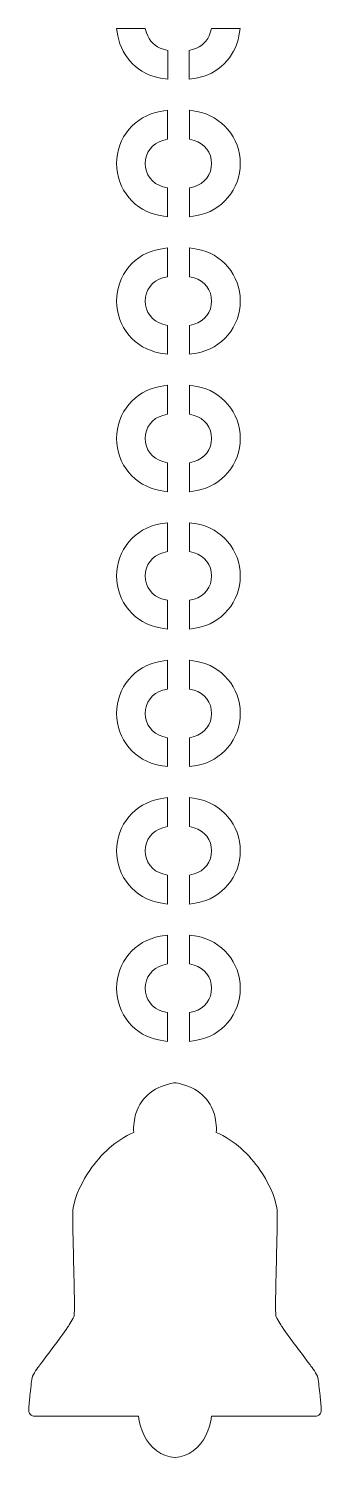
# Model space of a CAD drawing. Header units: millimetres. Extents: x -24 to 24, y -115 to 115.
import ezdxf

# ---------------------------------------------------------------- set-up
doc = ezdxf.new("R2010")
doc.units = ezdxf.units.MM
doc.header["$MEASUREMENT"] = 0
doc.layers.add('Layer 1', color=7, linetype='Continuous')

msp = doc.modelspace()

# ---------------------------------------------------------------- linework, layer by layer
at = {"layer": 'Layer 1', "color": 250, "lineweight": 20}
for points, knots in [([(-2.3999, 107.2368), (-5.8931, 107.8258), (-8.6471, 110.5646), (-9.2984, 114.0415), (-9.2984, 114.0415), (-9.5202, 115.2256), (-9.5202, 115.2256), (-9.5202, 115.2256), (-8.3155, 115.2256), (-8.3155, 115.2256), (-7.4147, 115.2256), (-6.514, 115.2256), (-5.6132, 115.2256), (-5.6132, 115.2256), (-4.869, 115.2256), (-4.869, 115.2256), (-4.869, 115.2256), (-4.6553, 114.5127), (-4.6553, 114.5127), (-4.2745, 113.2423), (-3.2597, 112.2416), (-1.976, 111.8995), (-1.976, 111.8995), (-1.2336, 111.7016), (-1.2336, 111.7016), (-1.2336, 111.7016), (-1.2336, 110.9332), (-1.2336, 110.9332), (-1.2336, 110.0298), (-1.2336, 109.1263), (-1.2336, 108.2229), (-1.2336, 108.2229), (-1.2336, 107.0402), (-1.2336, 107.0402), (-1.2336, 107.0402), (-2.3999, 107.2368), (-2.3999, 107.2368)], [0, 0, 0, 0, 0.08333333, 0.08333333, 0.08333333, 0.16666667, 0.16666667, 0.16666667, 0.25, 0.25, 0.25, 0.33333333, 0.33333333, 0.33333333, 0.41666667, 0.41666667, 0.41666667, 0.5, 0.5, 0.5, 0.58333333, 0.58333333, 0.58333333, 0.66666667, 0.66666667, 0.66666667, 0.75, 0.75, 0.75, 0.83333333, 0.83333333, 0.83333333, 0.91666667, 0.91666667, 0.91666667, 1, 1, 1, 1]), ([(3.3572, 107.2368), (6.8504, 107.8258), (9.6044, 110.5646), (10.2557, 114.0415), (10.2557, 114.0415), (10.4775, 115.2256), (10.4775, 115.2256), (10.4775, 115.2256), (9.2728, 115.2256), (9.2728, 115.2256), (8.372, 115.2256), (7.4713, 115.2256), (6.5705, 115.2256), (6.5705, 115.2256), (5.8263, 115.2256), (5.8263, 115.2256), (5.8263, 115.2256), (5.6126, 114.5127), (5.6126, 114.5127), (5.2318, 113.2423), (4.217, 112.2416), (2.9333, 111.8995), (2.9333, 111.8995), (2.1909, 111.7016), (2.1909, 111.7016), (2.1909, 111.7016), (2.1909, 110.9332), (2.1909, 110.9332), (2.1909, 110.0298), (2.1909, 109.1263), (2.1909, 108.2229), (2.1909, 108.2229), (2.1909, 107.0402), (2.1909, 107.0402), (2.1909, 107.0402), (3.3572, 107.2368), (3.3572, 107.2368)], [0, 0, 0, 0, 0.08333333, 0.08333333, 0.08333333, 0.16666667, 0.16666667, 0.16666667, 0.25, 0.25, 0.25, 0.33333333, 0.33333333, 0.33333333, 0.41666667, 0.41666667, 0.41666667, 0.5, 0.5, 0.5, 0.58333333, 0.58333333, 0.58333333, 0.66666667, 0.66666667, 0.66666667, 0.75, 0.75, 0.75, 0.83333333, 0.83333333, 0.83333333, 0.91666667, 0.91666667, 0.91666667, 1, 1, 1, 1]), ([(-1.308, 100.8575), (-1.308, 99.9544), (-1.308, 99.0513), (-1.308, 98.1482), (-1.308, 98.1482), (-1.308, 97.3799), (-1.308, 97.3799), (-1.308, 97.3799), (-2.0504, 97.1819), (-2.0504, 97.1819), (-3.7324, 96.7335), (-4.8905, 95.1935), (-4.8905, 93.4541), (-4.8905, 91.7163), (-3.7321, 90.1732), (-2.0508, 89.7258), (-2.0508, 89.7258), (-1.308, 89.5281), (-1.308, 89.5281), (-1.308, 89.5281), (-1.308, 88.7594), (-1.308, 88.7594), (-1.308, 87.8566), (-1.308, 86.9539), (-1.308, 86.0511), (-1.308, 86.0511), (-1.308, 84.8691), (-1.308, 84.8691), (-1.308, 84.8691), (-2.4737, 85.0649), (-2.4737, 85.0649), (-6.5542, 85.7505), (-9.5202, 89.321), (-9.5202, 93.4541), (-9.5202, 97.5875), (-6.5539, 101.1559), (-2.4742, 101.8436), (-2.4742, 101.8436), (-1.308, 102.0402), (-1.308, 102.0402), (-1.308, 102.0402), (-1.308, 100.8575), (-1.308, 100.8575)], [0, 0, 0, 0, 0.07142857, 0.07142857, 0.07142857, 0.14285714, 0.14285714, 0.14285714, 0.21428571, 0.21428571, 0.21428571, 0.28571429, 0.28571429, 0.28571429, 0.35714286, 0.35714286, 0.35714286, 0.42857143, 0.42857143, 0.42857143, 0.5, 0.5, 0.5, 0.57142857, 0.57142857, 0.57142857, 0.64285714, 0.64285714, 0.64285714, 0.71428571, 0.71428571, 0.71428571, 0.78571429, 0.78571429, 0.78571429, 0.85714286, 0.85714286, 0.85714286, 0.92857143, 0.92857143, 0.92857143, 1, 1, 1, 1]), ([(2.2654, 86.0511), (2.2654, 86.9539), (2.2654, 87.8566), (2.2654, 88.7594), (2.2654, 88.7594), (2.2654, 89.528), (2.2654, 89.528), (2.2654, 89.528), (3.0081, 89.7257), (3.0081, 89.7257), (4.6892, 90.1733), (5.8478, 91.7163), (5.8478, 93.4541), (5.8478, 95.1931), (4.6891, 96.7335), (3.0077, 97.182), (3.0077, 97.182), (2.2654, 97.38), (2.2654, 97.38), (2.2654, 97.38), (2.2654, 98.1482), (2.2654, 98.1482), (2.2654, 99.0513), (2.2654, 99.9544), (2.2654, 100.8575), (2.2654, 100.8575), (2.2654, 102.0402), (2.2654, 102.0402), (2.2654, 102.0402), (3.4316, 101.8436), (3.4316, 101.8436), (7.5113, 101.1559), (10.4775, 97.5875), (10.4775, 93.4541), (10.4775, 89.321), (7.5116, 85.7505), (3.4311, 85.0649), (3.4311, 85.0649), (2.2654, 84.8691), (2.2654, 84.8691), (2.2654, 84.8691), (2.2654, 86.0511), (2.2654, 86.0511)], [0, 0, 0, 0, 0.07142857, 0.07142857, 0.07142857, 0.14285714, 0.14285714, 0.14285714, 0.21428571, 0.21428571, 0.21428571, 0.28571429, 0.28571429, 0.28571429, 0.35714286, 0.35714286, 0.35714286, 0.42857143, 0.42857143, 0.42857143, 0.5, 0.5, 0.5, 0.57142857, 0.57142857, 0.57142857, 0.64285714, 0.64285714, 0.64285714, 0.71428571, 0.71428571, 0.71428571, 0.78571429, 0.78571429, 0.78571429, 0.85714286, 0.85714286, 0.85714286, 0.92857143, 0.92857143, 0.92857143, 1, 1, 1, 1]), ([(-1.308, 78.6864), (-1.308, 77.7833), (-1.308, 76.8802), (-1.308, 75.9771), (-1.308, 75.9771), (-1.308, 75.2088), (-1.308, 75.2088), (-1.308, 75.2088), (-2.0504, 75.0108), (-2.0504, 75.0108), (-3.7324, 74.5624), (-4.8905, 73.0224), (-4.8905, 71.283), (-4.8905, 69.5452), (-3.7321, 68.0021), (-2.0508, 67.5547), (-2.0508, 67.5547), (-1.308, 67.357), (-1.308, 67.357), (-1.308, 67.357), (-1.308, 66.5883), (-1.308, 66.5883), (-1.308, 65.6855), (-1.308, 64.7828), (-1.308, 63.88), (-1.308, 63.88), (-1.308, 62.698), (-1.308, 62.698), (-1.308, 62.698), (-2.4737, 62.8938), (-2.4737, 62.8938), (-6.5542, 63.5794), (-9.5202, 67.1499), (-9.5202, 71.283), (-9.5202, 75.4164), (-6.5539, 78.9848), (-2.4742, 79.6725), (-2.4742, 79.6725), (-1.308, 79.8691), (-1.308, 79.8691), (-1.308, 79.8691), (-1.308, 78.6864), (-1.308, 78.6864)], [0, 0, 0, 0, 0.07142857, 0.07142857, 0.07142857, 0.14285714, 0.14285714, 0.14285714, 0.21428571, 0.21428571, 0.21428571, 0.28571429, 0.28571429, 0.28571429, 0.35714286, 0.35714286, 0.35714286, 0.42857143, 0.42857143, 0.42857143, 0.5, 0.5, 0.5, 0.57142857, 0.57142857, 0.57142857, 0.64285714, 0.64285714, 0.64285714, 0.71428571, 0.71428571, 0.71428571, 0.78571429, 0.78571429, 0.78571429, 0.85714286, 0.85714286, 0.85714286, 0.92857143, 0.92857143, 0.92857143, 1, 1, 1, 1]), ([(2.2654, 63.88), (2.2654, 64.7828), (2.2654, 65.6855), (2.2654, 66.5883), (2.2654, 66.5883), (2.2654, 67.3569), (2.2654, 67.3569), (2.2654, 67.3569), (3.0081, 67.5546), (3.0081, 67.5546), (4.6892, 68.0022), (5.8478, 69.5452), (5.8478, 71.283), (5.8478, 73.022), (4.6891, 74.5624), (3.0077, 75.0109), (3.0077, 75.0109), (2.2654, 75.2089), (2.2654, 75.2089), (2.2654, 75.2089), (2.2654, 75.9771), (2.2654, 75.9771), (2.2654, 76.8802), (2.2654, 77.7833), (2.2654, 78.6864), (2.2654, 78.6864), (2.2654, 79.8691), (2.2654, 79.8691), (2.2654, 79.8691), (3.4316, 79.6725), (3.4316, 79.6725), (7.5113, 78.9848), (10.4775, 75.4164), (10.4775, 71.283), (10.4775, 67.1499), (7.5116, 63.5794), (3.4311, 62.8938), (3.4311, 62.8938), (2.2654, 62.698), (2.2654, 62.698), (2.2654, 62.698), (2.2654, 63.88), (2.2654, 63.88)], [0, 0, 0, 0, 0.07142857, 0.07142857, 0.07142857, 0.14285714, 0.14285714, 0.14285714, 0.21428571, 0.21428571, 0.21428571, 0.28571429, 0.28571429, 0.28571429, 0.35714286, 0.35714286, 0.35714286, 0.42857143, 0.42857143, 0.42857143, 0.5, 0.5, 0.5, 0.57142857, 0.57142857, 0.57142857, 0.64285714, 0.64285714, 0.64285714, 0.71428571, 0.71428571, 0.71428571, 0.78571429, 0.78571429, 0.78571429, 0.85714286, 0.85714286, 0.85714286, 0.92857143, 0.92857143, 0.92857143, 1, 1, 1, 1]), ([(-1.308, 56.5153), (-1.308, 55.6122), (-1.308, 54.7091), (-1.308, 53.806), (-1.308, 53.806), (-1.308, 53.0377), (-1.308, 53.0377), (-1.308, 53.0377), (-2.0504, 52.8397), (-2.0504, 52.8397), (-3.7324, 52.3913), (-4.8905, 50.8513), (-4.8905, 49.1119), (-4.8905, 47.3741), (-3.7321, 45.831), (-2.0508, 45.3836), (-2.0508, 45.3836), (-1.308, 45.1859), (-1.308, 45.1859), (-1.308, 45.1859), (-1.308, 44.4172), (-1.308, 44.4172), (-1.308, 43.5144), (-1.308, 42.6117), (-1.308, 41.7089), (-1.308, 41.7089), (-1.308, 40.5269), (-1.308, 40.5269), (-1.308, 40.5269), (-2.4737, 40.7227), (-2.4737, 40.7227), (-6.5542, 41.4083), (-9.5202, 44.9788), (-9.5202, 49.1119), (-9.5202, 53.2453), (-6.5539, 56.8137), (-2.4742, 57.5014), (-2.4742, 57.5014), (-1.308, 57.698), (-1.308, 57.698), (-1.308, 57.698), (-1.308, 56.5153), (-1.308, 56.5153)], [0, 0, 0, 0, 0.07142857, 0.07142857, 0.07142857, 0.14285714, 0.14285714, 0.14285714, 0.21428571, 0.21428571, 0.21428571, 0.28571429, 0.28571429, 0.28571429, 0.35714286, 0.35714286, 0.35714286, 0.42857143, 0.42857143, 0.42857143, 0.5, 0.5, 0.5, 0.57142857, 0.57142857, 0.57142857, 0.64285714, 0.64285714, 0.64285714, 0.71428571, 0.71428571, 0.71428571, 0.78571429, 0.78571429, 0.78571429, 0.85714286, 0.85714286, 0.85714286, 0.92857143, 0.92857143, 0.92857143, 1, 1, 1, 1]), ([(2.2654, 41.7089), (2.2654, 42.6117), (2.2654, 43.5144), (2.2654, 44.4172), (2.2654, 44.4172), (2.2654, 45.1858), (2.2654, 45.1858), (2.2654, 45.1858), (3.0081, 45.3835), (3.0081, 45.3835), (4.6892, 45.8311), (5.8478, 47.3741), (5.8478, 49.1119), (5.8478, 50.8509), (4.6891, 52.3913), (3.0077, 52.8398), (3.0077, 52.8398), (2.2654, 53.0378), (2.2654, 53.0378), (2.2654, 53.0378), (2.2654, 53.806), (2.2654, 53.806), (2.2654, 54.7091), (2.2654, 55.6122), (2.2654, 56.5153), (2.2654, 56.5153), (2.2654, 57.698), (2.2654, 57.698), (2.2654, 57.698), (3.4316, 57.5014), (3.4316, 57.5014), (7.5113, 56.8137), (10.4775, 53.2453), (10.4775, 49.1119), (10.4775, 44.9788), (7.5116, 41.4083), (3.4311, 40.7227), (3.4311, 40.7227), (2.2654, 40.5269), (2.2654, 40.5269), (2.2654, 40.5269), (2.2654, 41.7089), (2.2654, 41.7089)], [0, 0, 0, 0, 0.07142857, 0.07142857, 0.07142857, 0.14285714, 0.14285714, 0.14285714, 0.21428571, 0.21428571, 0.21428571, 0.28571429, 0.28571429, 0.28571429, 0.35714286, 0.35714286, 0.35714286, 0.42857143, 0.42857143, 0.42857143, 0.5, 0.5, 0.5, 0.57142857, 0.57142857, 0.57142857, 0.64285714, 0.64285714, 0.64285714, 0.71428571, 0.71428571, 0.71428571, 0.78571429, 0.78571429, 0.78571429, 0.85714286, 0.85714286, 0.85714286, 0.92857143, 0.92857143, 0.92857143, 1, 1, 1, 1]), ([(-1.308, 34.3442), (-1.308, 33.4411), (-1.308, 32.538), (-1.308, 31.6349), (-1.308, 31.6349), (-1.308, 30.8666), (-1.308, 30.8666), (-1.308, 30.8666), (-2.0504, 30.6686), (-2.0504, 30.6686), (-3.7324, 30.2202), (-4.8905, 28.6802), (-4.8905, 26.9408), (-4.8905, 25.203), (-3.7321, 23.6599), (-2.0508, 23.2125), (-2.0508, 23.2125), (-1.308, 23.0148), (-1.308, 23.0148), (-1.308, 23.0148), (-1.308, 22.2461), (-1.308, 22.2461), (-1.308, 21.3433), (-1.308, 20.4406), (-1.308, 19.5378), (-1.308, 19.5378), (-1.308, 18.3558), (-1.308, 18.3558), (-1.308, 18.3558), (-2.4737, 18.5516), (-2.4737, 18.5516), (-6.5542, 19.2372), (-9.5202, 22.8077), (-9.5202, 26.9408), (-9.5202, 31.0742), (-6.5539, 34.6426), (-2.4742, 35.3303), (-2.4742, 35.3303), (-1.308, 35.5269), (-1.308, 35.5269), (-1.308, 35.5269), (-1.308, 34.3442), (-1.308, 34.3442)], [0, 0, 0, 0, 0.07142857, 0.07142857, 0.07142857, 0.14285714, 0.14285714, 0.14285714, 0.21428571, 0.21428571, 0.21428571, 0.28571429, 0.28571429, 0.28571429, 0.35714286, 0.35714286, 0.35714286, 0.42857143, 0.42857143, 0.42857143, 0.5, 0.5, 0.5, 0.57142857, 0.57142857, 0.57142857, 0.64285714, 0.64285714, 0.64285714, 0.71428571, 0.71428571, 0.71428571, 0.78571429, 0.78571429, 0.78571429, 0.85714286, 0.85714286, 0.85714286, 0.92857143, 0.92857143, 0.92857143, 1, 1, 1, 1]), ([(2.2654, 19.5378), (2.2654, 20.4406), (2.2654, 21.3433), (2.2654, 22.2461), (2.2654, 22.2461), (2.2654, 23.0147), (2.2654, 23.0147), (2.2654, 23.0147), (3.0081, 23.2124), (3.0081, 23.2124), (4.6892, 23.66), (5.8478, 25.203), (5.8478, 26.9408), (5.8478, 28.6798), (4.6891, 30.2202), (3.0077, 30.6687), (3.0077, 30.6687), (2.2654, 30.8667), (2.2654, 30.8667), (2.2654, 30.8667), (2.2654, 31.6349), (2.2654, 31.6349), (2.2654, 32.538), (2.2654, 33.4411), (2.2654, 34.3442), (2.2654, 34.3442), (2.2654, 35.5269), (2.2654, 35.5269), (2.2654, 35.5269), (3.4316, 35.3303), (3.4316, 35.3303), (7.5113, 34.6426), (10.4775, 31.0742), (10.4775, 26.9408), (10.4775, 22.8077), (7.5116, 19.2372), (3.4311, 18.5516), (3.4311, 18.5516), (2.2654, 18.3558), (2.2654, 18.3558), (2.2654, 18.3558), (2.2654, 19.5378), (2.2654, 19.5378)], [0, 0, 0, 0, 0.07142857, 0.07142857, 0.07142857, 0.14285714, 0.14285714, 0.14285714, 0.21428571, 0.21428571, 0.21428571, 0.28571429, 0.28571429, 0.28571429, 0.35714286, 0.35714286, 0.35714286, 0.42857143, 0.42857143, 0.42857143, 0.5, 0.5, 0.5, 0.57142857, 0.57142857, 0.57142857, 0.64285714, 0.64285714, 0.64285714, 0.71428571, 0.71428571, 0.71428571, 0.78571429, 0.78571429, 0.78571429, 0.85714286, 0.85714286, 0.85714286, 0.92857143, 0.92857143, 0.92857143, 1, 1, 1, 1]), ([(-1.308, 12.1731), (-1.308, 11.27), (-1.308, 10.3669), (-1.308, 9.4638), (-1.308, 9.4638), (-1.308, 8.6955), (-1.308, 8.6955), (-1.308, 8.6955), (-2.0504, 8.4975), (-2.0504, 8.4975), (-3.7324, 8.0491), (-4.8905, 6.5091), (-4.8905, 4.7697), (-4.8905, 3.0319), (-3.7321, 1.4888), (-2.0508, 1.0414), (-2.0508, 1.0414), (-1.308, 0.8437), (-1.308, 0.8437), (-1.308, 0.8437), (-1.308, 0.075), (-1.308, 0.075), (-1.308, -0.8278), (-1.308, -1.7305), (-1.308, -2.6333), (-1.308, -2.6333), (-1.308, -3.8153), (-1.308, -3.8153), (-1.308, -3.8153), (-2.4737, -3.6195), (-2.4737, -3.6195), (-6.5542, -2.9339), (-9.5202, 0.6366), (-9.5202, 4.7697), (-9.5202, 8.9031), (-6.5539, 12.4715), (-2.4742, 13.1592), (-2.4742, 13.1592), (-1.308, 13.3558), (-1.308, 13.3558), (-1.308, 13.3558), (-1.308, 12.1731), (-1.308, 12.1731)], [0, 0, 0, 0, 0.07142857, 0.07142857, 0.07142857, 0.14285714, 0.14285714, 0.14285714, 0.21428571, 0.21428571, 0.21428571, 0.28571429, 0.28571429, 0.28571429, 0.35714286, 0.35714286, 0.35714286, 0.42857143, 0.42857143, 0.42857143, 0.5, 0.5, 0.5, 0.57142857, 0.57142857, 0.57142857, 0.64285714, 0.64285714, 0.64285714, 0.71428571, 0.71428571, 0.71428571, 0.78571429, 0.78571429, 0.78571429, 0.85714286, 0.85714286, 0.85714286, 0.92857143, 0.92857143, 0.92857143, 1, 1, 1, 1]), ([(2.2654, -2.6333), (2.2654, -1.7305), (2.2654, -0.8278), (2.2654, 0.075), (2.2654, 0.075), (2.2654, 0.8436), (2.2654, 0.8436), (2.2654, 0.8436), (3.0081, 1.0413), (3.0081, 1.0413), (4.6892, 1.4889), (5.8478, 3.0319), (5.8478, 4.7697), (5.8478, 6.5087), (4.6891, 8.0491), (3.0077, 8.4976), (3.0077, 8.4976), (2.2654, 8.6956), (2.2654, 8.6956), (2.2654, 8.6956), (2.2654, 9.4638), (2.2654, 9.4638), (2.2654, 10.3669), (2.2654, 11.27), (2.2654, 12.1731), (2.2654, 12.1731), (2.2654, 13.3558), (2.2654, 13.3558), (2.2654, 13.3558), (3.4316, 13.1592), (3.4316, 13.1592), (7.5113, 12.4715), (10.4775, 8.9031), (10.4775, 4.7697), (10.4775, 0.6366), (7.5116, -2.9339), (3.4311, -3.6195), (3.4311, -3.6195), (2.2654, -3.8153), (2.2654, -3.8153), (2.2654, -3.8153), (2.2654, -2.6333), (2.2654, -2.6333)], [0, 0, 0, 0, 0.07142857, 0.07142857, 0.07142857, 0.14285714, 0.14285714, 0.14285714, 0.21428571, 0.21428571, 0.21428571, 0.28571429, 0.28571429, 0.28571429, 0.35714286, 0.35714286, 0.35714286, 0.42857143, 0.42857143, 0.42857143, 0.5, 0.5, 0.5, 0.57142857, 0.57142857, 0.57142857, 0.64285714, 0.64285714, 0.64285714, 0.71428571, 0.71428571, 0.71428571, 0.78571429, 0.78571429, 0.78571429, 0.85714286, 0.85714286, 0.85714286, 0.92857143, 0.92857143, 0.92857143, 1, 1, 1, 1]), ([(-1.308, -9.998), (-1.308, -10.9011), (-1.308, -11.8042), (-1.308, -12.7073), (-1.308, -12.7073), (-1.308, -13.4756), (-1.308, -13.4756), (-1.308, -13.4756), (-2.0504, -13.6736), (-2.0504, -13.6736), (-3.7324, -14.122), (-4.8905, -15.662), (-4.8905, -17.4014), (-4.8905, -19.1392), (-3.7321, -20.6823), (-2.0508, -21.1297), (-2.0508, -21.1297), (-1.308, -21.3274), (-1.308, -21.3274), (-1.308, -21.3274), (-1.308, -22.0961), (-1.308, -22.0961), (-1.308, -22.9989), (-1.308, -23.9016), (-1.308, -24.8044), (-1.308, -24.8044), (-1.308, -25.9864), (-1.308, -25.9864), (-1.308, -25.9864), (-2.4737, -25.7906), (-2.4737, -25.7906), (-6.5542, -25.105), (-9.5202, -21.5345), (-9.5202, -17.4014), (-9.5202, -13.268), (-6.5539, -9.6996), (-2.4742, -9.0119), (-2.4742, -9.0119), (-1.308, -8.8153), (-1.308, -8.8153), (-1.308, -8.8153), (-1.308, -9.998), (-1.308, -9.998)], [0, 0, 0, 0, 0.07142857, 0.07142857, 0.07142857, 0.14285714, 0.14285714, 0.14285714, 0.21428571, 0.21428571, 0.21428571, 0.28571429, 0.28571429, 0.28571429, 0.35714286, 0.35714286, 0.35714286, 0.42857143, 0.42857143, 0.42857143, 0.5, 0.5, 0.5, 0.57142857, 0.57142857, 0.57142857, 0.64285714, 0.64285714, 0.64285714, 0.71428571, 0.71428571, 0.71428571, 0.78571429, 0.78571429, 0.78571429, 0.85714286, 0.85714286, 0.85714286, 0.92857143, 0.92857143, 0.92857143, 1, 1, 1, 1]), ([(2.2654, -24.8044), (2.2654, -23.9016), (2.2654, -22.9989), (2.2654, -22.0961), (2.2654, -22.0961), (2.2654, -21.3275), (2.2654, -21.3275), (2.2654, -21.3275), (3.0081, -21.1298), (3.0081, -21.1298), (4.6892, -20.6822), (5.8478, -19.1392), (5.8478, -17.4014), (5.8478, -15.6624), (4.6891, -14.122), (3.0077, -13.6735), (3.0077, -13.6735), (2.2654, -13.4755), (2.2654, -13.4755), (2.2654, -13.4755), (2.2654, -12.7073), (2.2654, -12.7073), (2.2654, -11.8042), (2.2654, -10.9011), (2.2654, -9.998), (2.2654, -9.998), (2.2654, -8.8153), (2.2654, -8.8153), (2.2654, -8.8153), (3.4316, -9.0119), (3.4316, -9.0119), (7.5113, -9.6996), (10.4775, -13.268), (10.4775, -17.4014), (10.4775, -21.5345), (7.5116, -25.105), (3.4311, -25.7906), (3.4311, -25.7906), (2.2654, -25.9864), (2.2654, -25.9864), (2.2654, -25.9864), (2.2654, -24.8044), (2.2654, -24.8044)], [0, 0, 0, 0, 0.07142857, 0.07142857, 0.07142857, 0.14285714, 0.14285714, 0.14285714, 0.21428571, 0.21428571, 0.21428571, 0.28571429, 0.28571429, 0.28571429, 0.35714286, 0.35714286, 0.35714286, 0.42857143, 0.42857143, 0.42857143, 0.5, 0.5, 0.5, 0.57142857, 0.57142857, 0.57142857, 0.64285714, 0.64285714, 0.64285714, 0.71428571, 0.71428571, 0.71428571, 0.78571429, 0.78571429, 0.78571429, 0.85714286, 0.85714286, 0.85714286, 0.92857143, 0.92857143, 0.92857143, 1, 1, 1, 1]), ([(-1.308, -32.1691), (-1.308, -33.0722), (-1.308, -33.9753), (-1.308, -34.8784), (-1.308, -34.8784), (-1.308, -35.6467), (-1.308, -35.6467), (-1.308, -35.6467), (-2.0504, -35.8447), (-2.0504, -35.8447), (-3.7324, -36.2931), (-4.8905, -37.8331), (-4.8905, -39.5725), (-4.8905, -41.3103), (-3.7321, -42.8534), (-2.0508, -43.3008), (-2.0508, -43.3008), (-1.308, -43.4985), (-1.308, -43.4985), (-1.308, -43.4985), (-1.308, -44.2672), (-1.308, -44.2672), (-1.308, -45.17), (-1.308, -46.0727), (-1.308, -46.9755), (-1.308, -46.9755), (-1.308, -48.1575), (-1.308, -48.1575), (-1.308, -48.1575), (-2.4737, -47.9617), (-2.4737, -47.9617), (-6.5542, -47.2761), (-9.5202, -43.7056), (-9.5202, -39.5725), (-9.5202, -35.4391), (-6.5539, -31.8707), (-2.4742, -31.183), (-2.4742, -31.183), (-1.308, -30.9864), (-1.308, -30.9864), (-1.308, -30.9864), (-1.308, -32.1691), (-1.308, -32.1691)], [0, 0, 0, 0, 0.07142857, 0.07142857, 0.07142857, 0.14285714, 0.14285714, 0.14285714, 0.21428571, 0.21428571, 0.21428571, 0.28571429, 0.28571429, 0.28571429, 0.35714286, 0.35714286, 0.35714286, 0.42857143, 0.42857143, 0.42857143, 0.5, 0.5, 0.5, 0.57142857, 0.57142857, 0.57142857, 0.64285714, 0.64285714, 0.64285714, 0.71428571, 0.71428571, 0.71428571, 0.78571429, 0.78571429, 0.78571429, 0.85714286, 0.85714286, 0.85714286, 0.92857143, 0.92857143, 0.92857143, 1, 1, 1, 1]), ([(2.2654, -46.9755), (2.2654, -46.0727), (2.2654, -45.17), (2.2654, -44.2672), (2.2654, -44.2672), (2.2654, -43.4986), (2.2654, -43.4986), (2.2654, -43.4986), (3.0081, -43.3009), (3.0081, -43.3009), (4.6892, -42.8533), (5.8478, -41.3103), (5.8478, -39.5725), (5.8478, -37.8335), (4.6891, -36.2931), (3.0077, -35.8446), (3.0077, -35.8446), (2.2654, -35.6466), (2.2654, -35.6466), (2.2654, -35.6466), (2.2654, -34.8784), (2.2654, -34.8784), (2.2654, -33.9753), (2.2654, -33.0722), (2.2654, -32.1691), (2.2654, -32.1691), (2.2654, -30.9864), (2.2654, -30.9864), (2.2654, -30.9864), (3.4316, -31.183), (3.4316, -31.183), (7.5113, -31.8707), (10.4775, -35.4391), (10.4775, -39.5725), (10.4775, -43.7056), (7.5116, -47.2761), (3.4311, -47.9617), (3.4311, -47.9617), (2.2654, -48.1575), (2.2654, -48.1575), (2.2654, -48.1575), (2.2654, -46.9755), (2.2654, -46.9755)], [0, 0, 0, 0, 0.07142857, 0.07142857, 0.07142857, 0.14285714, 0.14285714, 0.14285714, 0.21428571, 0.21428571, 0.21428571, 0.28571429, 0.28571429, 0.28571429, 0.35714286, 0.35714286, 0.35714286, 0.42857143, 0.42857143, 0.42857143, 0.5, 0.5, 0.5, 0.57142857, 0.57142857, 0.57142857, 0.64285714, 0.64285714, 0.64285714, 0.71428571, 0.71428571, 0.71428571, 0.78571429, 0.78571429, 0.78571429, 0.85714286, 0.85714286, 0.85714286, 0.92857143, 0.92857143, 0.92857143, 1, 1, 1, 1]), ([(6.6041, -62.8081), (9.5097, -64.1154), (11.8997, -66.3053), (13.6959, -68.9321), (14.7462, -70.468), (16.1624, -73.1107), (16.3778, -74.9949), (16.428, -75.4337), (16.4289, -75.9099), (16.4328, -76.3517), (16.4388, -77.0501), (16.4311, -77.7494), (16.4208, -78.4478), (16.3938, -80.2833), (16.3446, -82.1192), (16.2989, -83.9545), (16.2538, -85.765), (16.2063, -87.5767), (16.1853, -89.3876), (16.1777, -90.0478), (16.1725, -90.7095), (16.1834, -91.3696), (16.1885, -91.6845), (16.1854, -92.0857), (16.2339, -92.395), (16.303, -92.7766), (17.0239, -93.8621), (17.2497, -94.1992), (17.9569, -95.2548), (18.7253, -96.2814), (19.4899, -97.2961), (20.2405, -98.2922), (21.0041, -99.2805), (21.7428, -100.2853), (22.0987, -100.7694), (22.8925, -101.7988), (23.0076, -102.3786), (23.0874, -102.7807), (23.1331, -103.2114), (23.1803, -103.6189), (23.2452, -104.1804), (23.3031, -104.7429), (23.3588, -105.3054), (23.4311, -106.0354), (23.4994, -106.7657), (23.5642, -107.4964), (23.5902, -107.7863), (23.5026, -108.0454), (23.3062, -108.2601), (23.1098, -108.4749), (22.8592, -108.5853), (22.5682, -108.5853), (16.9928, -108.5853), (11.4173, -108.5853), (5.8419, -108.5853), (5.546, -110.7554), (4.7047, -112.8785), (2.8557, -114.1864), (2.0757, -114.738), (0.9231, -115.2172), (-0.0519, -115.2359), (-0.0654, -115.2362), (-0.0768, -115.2362), (-0.0903, -115.2359), (-1.0653, -115.2172), (-2.2178, -114.738), (-2.9977, -114.1864), (-4.8467, -112.8785), (-5.6882, -110.7554), (-5.9843, -108.5853), (-11.5598, -108.5853), (-17.1353, -108.5853), (-22.7108, -108.5853), (-23.0018, -108.5853), (-23.2524, -108.4749), (-23.4488, -108.2601), (-23.6452, -108.0454), (-23.7328, -107.786), (-23.7068, -107.4963), (-23.642, -106.7661), (-23.5735, -106.0358), (-23.501, -105.306), (-23.4452, -104.7434), (-23.3872, -104.1808), (-23.3221, -103.6192), (-23.2749, -103.2116), (-23.2291, -102.7808), (-23.1493, -102.3786), (-23.0342, -101.7989), (-22.2405, -100.7694), (-21.8847, -100.2853), (-21.1461, -99.2805), (-20.3827, -98.2922), (-19.6322, -97.296), (-18.8676, -96.2812), (-18.0994, -95.2545), (-17.3922, -94.1989), (-17.1664, -93.8618), (-16.4456, -92.7763), (-16.3764, -92.3946), (-16.3279, -92.0856), (-16.331, -91.6842), (-16.3258, -91.3696), (-16.3149, -90.7095), (-16.3201, -90.0478), (-16.3277, -89.3876), (-16.3488, -87.5767), (-16.3963, -85.765), (-16.4415, -83.9545), (-16.4872, -82.1193), (-16.5366, -80.2834), (-16.5636, -78.4478), (-16.5739, -77.7494), (-16.5817, -77.0501), (-16.5755, -76.3517), (-16.5717, -75.9098), (-16.5707, -75.4333), (-16.5204, -74.9946), (-16.3043, -73.1102), (-14.8886, -70.4683), (-13.8383, -68.9322), (-12.0423, -66.3055), (-9.6526, -64.1156), (-6.7473, -62.8083), (-6.8049, -61.7905), (-6.6592, -60.657), (-6.3817, -59.7718), (-5.4776, -56.8878), (-3.1411, -55.3436), (-0.2511, -54.8147), (-0.1262, -54.7919), (-0.0159, -54.7919), (0.1089, -54.8147), (2.9988, -55.3437), (5.3346, -56.8881), (6.2387, -59.7718), (6.5176, -60.6612), (6.6618, -61.7902), (6.6041, -62.8081)], [0, 0, 0, 0, 0.02173913, 0.02173913, 0.02173913, 0.04347826, 0.04347826, 0.04347826, 0.06521739, 0.06521739, 0.06521739, 0.08695652, 0.08695652, 0.08695652, 0.10869565, 0.10869565, 0.10869565, 0.13043478, 0.13043478, 0.13043478, 0.15217391, 0.15217391, 0.15217391, 0.17391304, 0.17391304, 0.17391304, 0.19565217, 0.19565217, 0.19565217, 0.2173913, 0.2173913, 0.2173913, 0.23913043, 0.23913043, 0.23913043, 0.26086957, 0.26086957, 0.26086957, 0.2826087, 0.2826087, 0.2826087, 0.30434783, 0.30434783, 0.30434783, 0.32608696, 0.32608696, 0.32608696, 0.34782609, 0.34782609, 0.34782609, 0.36956522, 0.36956522, 0.36956522, 0.39130435, 0.39130435, 0.39130435, 0.41304348, 0.41304348, 0.41304348, 0.43478261, 0.43478261, 0.43478261, 0.45652174, 0.45652174, 0.45652174, 0.47826087, 0.47826087, 0.47826087, 0.5, 0.5, 0.5, 0.52173913, 0.52173913, 0.52173913, 0.54347826, 0.54347826, 0.54347826, 0.56521739, 0.56521739, 0.56521739, 0.58695652, 0.58695652, 0.58695652, 0.60869565, 0.60869565, 0.60869565, 0.63043478, 0.63043478, 0.63043478, 0.65217391, 0.65217391, 0.65217391, 0.67391304, 0.67391304, 0.67391304, 0.69565217, 0.69565217, 0.69565217, 0.7173913, 0.7173913, 0.7173913, 0.73913043, 0.73913043, 0.73913043, 0.76086957, 0.76086957, 0.76086957, 0.7826087, 0.7826087, 0.7826087, 0.80434783, 0.80434783, 0.80434783, 0.82608696, 0.82608696, 0.82608696, 0.84782609, 0.84782609, 0.84782609, 0.86956522, 0.86956522, 0.86956522, 0.89130435, 0.89130435, 0.89130435, 0.91304348, 0.91304348, 0.91304348, 0.93478261, 0.93478261, 0.93478261, 0.95652174, 0.95652174, 0.95652174, 0.97826087, 0.97826087, 0.97826087, 1, 1, 1, 1])]:
    msp.add_open_spline(points, degree=3, knots=knots, dxfattribs=at)

doc.saveas('drawing.dxf')
